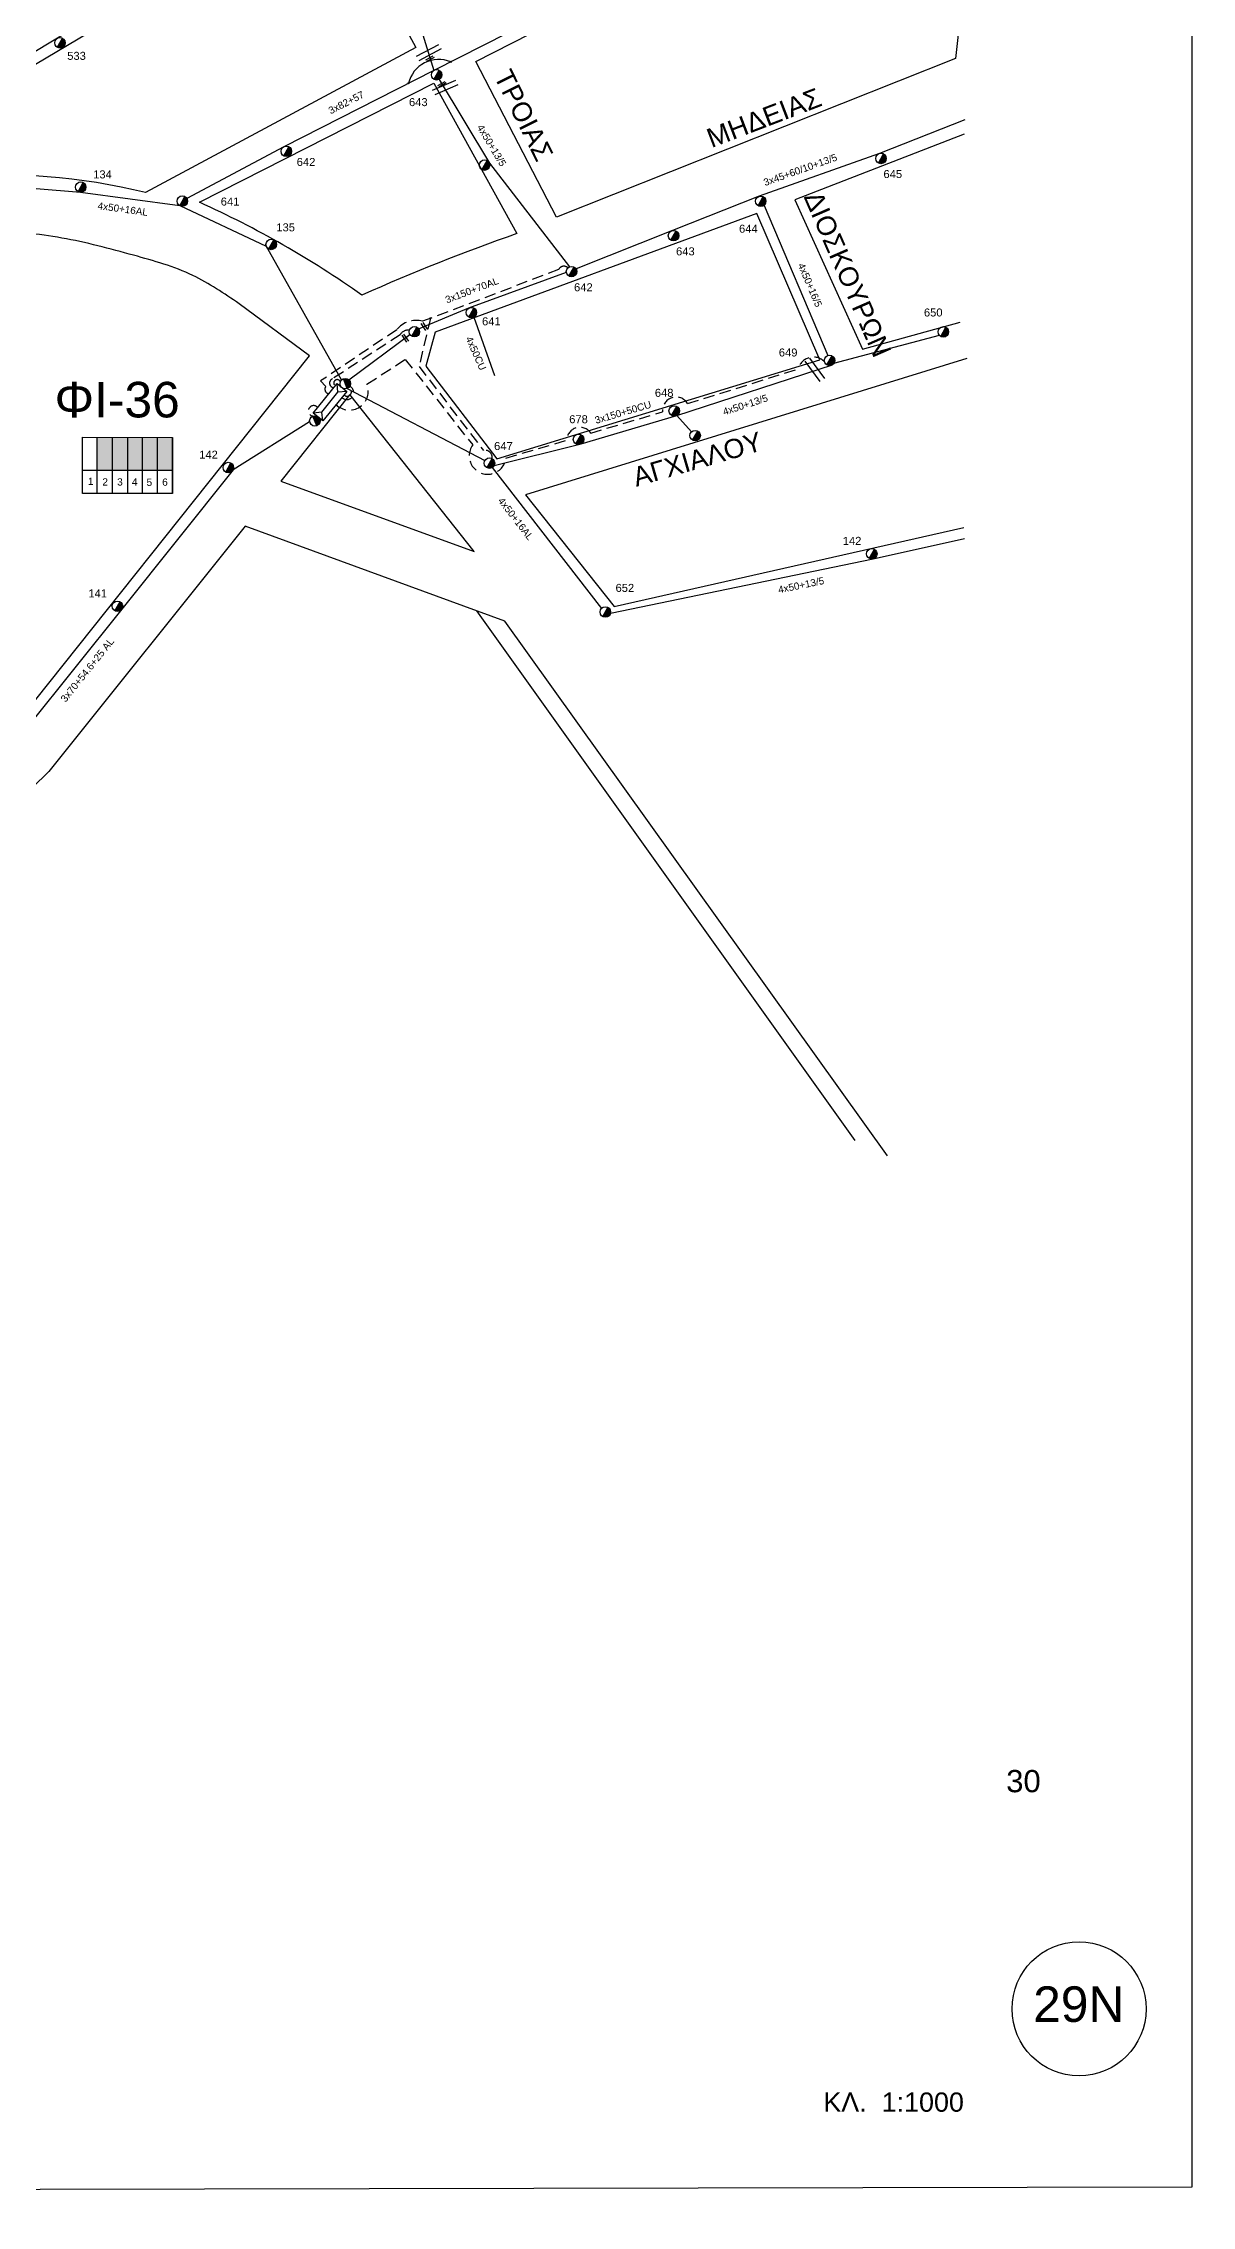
# Model space of a CAD drawing. Header units: millimetres. Extents: x 1421 to 7547, y 822 to 1863.
# Drawn here: x 7288.6 to 7547, y 822.2 to 1308.7 of the extents above; entities that cross this region are included whole.
import ezdxf
from ezdxf.enums import TextEntityAlignment as Align

# ---------------------------------------------------------------- set-up
doc = ezdxf.new("R2010")
doc.units = ezdxf.units.MM
doc.linetypes.add('DASHED', pattern=[19.05, 12.7, -6.35])
doc.layers.get('0').update_dxf_attribs({"lineweight": 30})
for name, color, linetype, lineweight in [('3x45+60_10+13_5', 7, 'Continuous', 30), ('3x82+57', 7, 'Continuous', 30), ('4x50+13_5', 7, 'Continuous', 30), ('4x50+16_5', 7, 'Continuous', 30), ('4x50AL', 7, 'Continuous', 30), ('4x50CU', 7, 'Continuous', 30), ('Pillar OTE', 7, 'Continuous', 30), ('TEXT_ΚΑΛΩΔΙΩΝ', 7, 'Continuous', 30), ('Άγνωστο εναέριο καλώδιο', 7, 'Continuous', 30), ('Γυμνά εναέρια ΧΤ και ΦΟΠ (3Φ)   4x50+16AL', 7, 'Continuous', 30), ('Καλώδια ΧΤ   3x150+50CU', 7, 'DASHED', 30), ('Καλώδια ΧΤ   3x150+70AL', 7, 'DASHED', 30), ('Μηχανική τομή', 7, 'Continuous', 30), ('Στύλος ΦΜ', 7, 'Continuous', 30), ('Στύλος ΦΜ @ 1', 7, 'Continuous', 30), ('Συνδέσεις', 7, 'Continuous', 30), ('Συνεστραμμένα ΧΤ   3x70+54.6+25 AL', 7, 'SYN_LINE', 30), ('Τομή', 7, 'Continuous', 30), ('Υποσταθμός εναέριος 2 στύλων', 7, 'Continuous', 30), ('Υποσταθμός πόλεως', 7, 'Continuous', 30), ('Υπόβαθρο ΔΕΗ', 7, 'Continuous', 30)]:
    doc.layers.add(name, color=color, linetype=linetype, lineweight=lineweight)
doc.styles.add('arial', font='arial.ttf')
doc.styles.get("Standard").update_dxf_attribs({"font": 'arial.ttf'})
doc.linetypes.add('SYN_LINE', pattern='A,0.5,-0.0001,["/\\/\\/\\/",Standard,S=0.1,R=0,X=0,Y=-0.05],-0.25', length=0.7501)

# ---------------------------------------------------------------- blocks, each defined once
blk = doc.blocks.new('ΥΠΑΡΧΩΝ ΤΣΙΜΕΝΤΕΝΙΟΣ ΣΤΥΛΟΣ')
at = {"layer": 'Στύλος ΦΜ'}
blk.add_hatch(color=7, dxfattribs=at).paths.add_polyline_path([(-1.3, -2.3, 0.574793), (2.6, 0, 0.268822), (1.3, 2.3)])
at = {"layer": 'Στύλος ΦΜ', "color": 7}
blk.add_line((-1.3, -2.3), (1.3, 2.3), dxfattribs=at)
blk.add_circle((0, 0), 2.62, dxfattribs=at)
at = {"layer": 'Στύλος ΦΜ', "flags": 4}
for tag, p in [('ΑΡΙΘΜΟΣ', (-4.7, 8.1)), ('ΤΥΠΟΣ', (-4.9, 3))]:
    blk.add_attdef(tag, p, '', height=4, dxfattribs=at)
blk = doc.blocks.new('ΥΠΟΣΤΑΘΜΟΣ ΕΝΑΕΡΙΟΣ ΕΠΙ 2 ΣΤΥΛΩΝ')
at = {"layer": 'Υποσταθμός εναέριος 2 στύλων', "linetype": 'Continuous', "lineweight": -3}
for points in [[(-11.97, -2.11, 0.574793), (-8.45, -0.07, 0.268822), (-9.64, 1.98)], [(9.68, -2.15, 0.574793), (13.19, -0.1, 0.268822), (12.01, 1.95)]]:
    blk.add_hatch(color=256, dxfattribs=at).paths.add_polyline_path(points)
for p, q in [((-11.97, -2.11), (-9.64, 1.98)), ((9.68, -2.15), (12.01, 1.95))]:
    blk.add_line(p, q, dxfattribs=at)
for centre in [(-10.81, -0.07), (10.84, -0.1)]:
    blk.add_circle(centre, 2.36, dxfattribs=at)
at = {"layer": 'Υποσταθμός πόλεως', "linetype": 'Continuous', "lineweight": -3, "ltscale": 40}
blk.add_lwpolyline([(-8.57, 2.82), (8.57, 2.82), (8.57, -2.82), (-8.57, -2.82)], close=True, dxfattribs=at)
for points in [[(-5.75, 0), (-8.57, 2.82)], [(-8.57, -2.82), (-5.75, 0)], [(-5.75, 0), (5.75, 0)], [(5.75, 0), (8.57, 2.82)], [(8.57, -2.82), (5.75, 0)]]:
    blk.add_lwpolyline(points, dxfattribs=at)
at = {"layer": 'Υποσταθμός εναέριος 2 στύλων', "ltscale": 40, "flags": 1}
for tag, p in [('ΜΕΤΑΣΧΗΜΑΤΙΣΜΟΣ', (14.09, 2.51)), ('ΙΣΧΥΣ', (14.07, -0.28)), ('ΑΡΙΘΜΟΣ', (14.19, -3))]:
    blk.add_attdef(tag, p, '', height=1.8, dxfattribs=at)
blk = doc.blocks.new('ΤΟΜΗ')
at = {"layer": 'Τομή', "lineweight": -3, "ltscale": 40}
for p, q in [((-11.4, 1.1), (11.4, 1.1)), ((11.4, -3.6), (-11.4, -3.6))]:
    blk.add_line(p, q, dxfattribs=at)
blk = doc.blocks.new('ΜΗΧΑΝΙΚΗ ΤΟΜΗ')
at = {"layer": 'Μηχανική τομή', "lineweight": -3, "ltscale": 40}
for p, q in [((-3.8, 1.2), (3.8, 1.2)), ((3.8, -0.4), (-3.8, -0.4))]:
    blk.add_line(p, q, dxfattribs=at)
blk = doc.blocks.new('_ΣΥΝΔΕΣΗ')
at = {"layer": 'Συνδέσεις', "linetype": 'SYN_LINE', "ltscale": 40}
blk.add_hatch(color=256, dxfattribs=at).paths.add_polyline_path([(0.5, 0, 1), (-0.5, 0, 1)])
at = {"layer": 'Συνδέσεις'}
blk.add_circle((0, 0), 0.5, dxfattribs=at)

msp = doc.modelspace()

# ---------------------------------------------------------------- hatches: boundary and pattern name
at = {"layer": 'Καλώδια ΧΤ   3x150+50CU', "linetype": 'DASHED', "lineweight": -3, "ltscale": 0.2}
h = msp.add_hatch(color=30, dxfattribs=at)
h.dxf.hatch_style = 1
h.paths.add_polyline_path([(7300.76, 1212.7), (7304.2, 1212.7), (7304.2, 1220.07), (7300.77, 1220.07)])
h = msp.add_hatch(color=5, dxfattribs=at)
h.dxf.hatch_style = 1
h.paths.add_polyline_path([(7304.2, 1212.7), (7307.64, 1212.7), (7307.64, 1220.06), (7304.2, 1220.07)])
h = msp.add_hatch(color=85, dxfattribs=at)
h.dxf.hatch_style = 1
h.paths.add_polyline_path([(7310.94, 1220.06), (7307.64, 1220.06), (7307.64, 1212.7), (7310.94, 1212.69)])
h = msp.add_hatch(color=2, dxfattribs=at)
h.dxf.hatch_style = 1
h.paths.add_polyline_path([(7314.33, 1212.69), (7314.33, 1220.06), (7310.94, 1220.06), (7310.94, 1212.69)])
h = msp.add_hatch(color=27, dxfattribs=at)
h.dxf.hatch_style = 1
h.paths.add_polyline_path([(7317.72, 1220.06), (7314.33, 1220.06), (7314.33, 1212.69), (7317.72, 1212.69)])

# ---------------------------------------------------------------- linework, layer by layer
at = {"linetype": 'Continuous', "lineweight": -3, "ltscale": 0.2}
msp.add_lwpolyline([(5474.15, 1851.64), (7546.99, 1855.83), (7546.99, 826.44), (5474.15, 822.25)], close=True, dxfattribs=at)
msp.add_circle((7521.64, 866.53), 15.08, dxfattribs=at)
at = {"layer": '3x45+60_10+13_5', "color": 2, "lineweight": -3, "ltscale": 0.2}
for points in [[(7495.95, 1291.49), (7476.72, 1283.92), (7449.69, 1274.3), (7430.15, 1266.57), (7408.49, 1257.93)], [(7373.08, 1244.5), (7384.4, 1249.17), (7406.3, 1257.21)], [(7357.4, 1232.97), (7371.12, 1243.2)]]:
    msp.add_lwpolyline(points, dxfattribs=at)
at = {"layer": '3x82+57', "color": 85, "lineweight": -3, "ltscale": 0.2}
msp.add_lwpolyline([(7457.55, 1344.68), (7442.79, 1336.1), (7425.03, 1327.2), (7404.13, 1316.63), (7376.48, 1302.6), (7342.74, 1285.43), (7320.94, 1273.8)], dxfattribs=at)
at = {"layer": '4x50+13_5', "color": 27, "lineweight": -3, "ltscale": 0.2}
for points in [[(7377.68, 1300.58), (7389, 1281.71), (7406.99, 1258.41)], [(7390.03, 1213.7), (7409.66, 1218.6), (7431.19, 1225), (7466.18, 1236.4)]]:
    msp.add_lwpolyline(points, dxfattribs=at)
at = {"layer": '4x50+13_5', "color": 5, "lineweight": -3, "ltscale": 0.2}
msp.add_lwpolyline([(7416.2, 1180.47), (7475.33, 1192.73), (7495.89, 1197.28)], dxfattribs=at)
at = {"layer": '4x50+16_5', "color": 30, "lineweight": -3, "ltscale": 0.2}
for points in [[(7450.77, 1272.25), (7465.14, 1238.49)], [(7466.49, 1236.71), (7490.21, 1243.04)]]:
    msp.add_lwpolyline(points, dxfattribs=at)
at = {"layer": '4x50AL', "color": 2, "lineweight": -3, "ltscale": 0.2}
msp.add_lwpolyline([(7353.89, 1345.02), (7367.16, 1332.8), (7376.48, 1302.6)], dxfattribs=at)
at = {"layer": '4x50CU', "color": 2, "linetype": 'SYN_LINE', "lineweight": -3, "ltscale": 15}
msp.add_lwpolyline([(7385.51, 1247.09), (7390.17, 1233.94)], dxfattribs=at)
at = {"layer": 'Pillar OTE', "lineweight": -3, "ltscale": 40}
for points in [[(7297.44, 1207.43), (7297.44, 1220.07), (7317.72, 1220.06), (7317.72, 1207.41), (7297.44, 1207.43)], [(7300.76, 1207.42), (7300.77, 1220.07)], [(7304.2, 1207.42), (7304.2, 1220.07)], [(7307.64, 1207.42), (7307.64, 1220.06)], [(7310.94, 1207.41), (7310.94, 1220.06)], [(7314.33, 1207.41), (7314.33, 1220.06)], [(7317.72, 1207.41), (7317.72, 1220.06)], [(7297.44, 1212.71), (7317.72, 1212.69)]]:
    msp.add_lwpolyline(points, dxfattribs=at)
at = {"layer": 'Άγνωστο εναέριο καλώδιο', "color": 7, "lineweight": -3, "ltscale": 0.2}
msp.add_line((7431.19, 1225), (7434.44, 1221.29), dxfattribs=at)
at = {"layer": 'Γυμνά εναέρια ΧΤ και ΦΟΠ (3Φ)   4x50+16AL', "color": 2, "lineweight": -3, "ltscale": 0.2}
msp.add_lwpolyline([(7351.74, 1345.32), (7326.05, 1330.09), (7309.75, 1320.49), (7291.86, 1309.87), (7259.53, 1290.41)], dxfattribs=at)
at = {"layer": 'Γυμνά εναέρια ΧΤ και ΦΟΠ (3Φ)   4x50+16AL', "color": 85, "lineweight": -3, "ltscale": 0.2}
msp.add_lwpolyline([(7266.09, 1277.79), (7296.99, 1275.19), (7319.34, 1272.18), (7338.79, 1263.06), (7355.7, 1232.94)], dxfattribs=at)
at = {"layer": 'Γυμνά εναέρια ΧΤ και ΦΟΠ (3Φ)   4x50+16AL', "color": 5, "lineweight": -3, "ltscale": 0.2}
for points in [[(7356.99, 1231.04), (7387.96, 1214.82)], [(7389.63, 1213.27), (7414.19, 1181.56)]]:
    msp.add_lwpolyline(points, dxfattribs=at)
at = {"layer": 'Καλώδια ΧΤ   3x150+50CU', "color": 27, "lineweight": -3, "ltscale": 0.2}
msp.add_lwpolyline([(7375.74, 1246.84), (7373.17, 1236.01), (7387.67, 1217.11, -0.539567), (7389.59, 1215.28)], format="xyb", dxfattribs=at)
at = {"layer": 'Καλώδια ΧΤ   3x150+50CU', "color": 30, "lineweight": -3, "ltscale": 0.2}
msp.add_lwpolyline([(7354.49, 1227.43, 0.810457), (7361.45, 1232.03), (7370.07, 1237.6), (7385.23, 1218.34, 1.287943), (7392.72, 1215.4), (7406.4, 1219.41, -0.732322), (7411.79, 1221.03), (7427.97, 1225.79, -0.798224), (7433.57, 1227.67), (7458.44, 1235.42, -0.583923), (7464.37, 1237.07)], format="xyb", dxfattribs=at)
at = {"layer": 'Καλώδια ΧΤ   3x150+50CU', "color": 85, "lineweight": -3, "ltscale": 0.2}
msp.add_arc((7354.75, 1232.27), 0.773, 22.0981, 233.3346, dxfattribs=at)
at = {"layer": 'Καλώδια ΧΤ   3x150+50CU', "color": 5, "lineweight": -3, "ltscale": 0.2}
msp.add_arc((7356.93, 1230.12), 1.55, 223.5713, 65.3285, dxfattribs=at)
at = {"layer": 'Καλώδια ΧΤ   3x150+50CU', "color": 2, "lineweight": -3, "ltscale": 0.2}
msp.add_arc((7356.97, 1230.3), 0.978, 224.062, 70.0415, dxfattribs=at)
at = {"layer": 'Καλώδια ΧΤ   3x150+50CU', "color": 27, "lineweight": -3, "ltscale": 0.2}
msp.add_arc((7349.45, 1226.02), 1.18, 40.9033, 262.6957, dxfattribs=at)
at = {"layer": 'Καλώδια ΧΤ   3x150+70AL', "color": 27, "lineweight": -3, "ltscale": 0.2}
msp.add_lwpolyline([(7406.67, 1258.2, 0.504697), (7404.55, 1257.79), (7373.97, 1246.17, 0.301662), (7368.14, 1244.26), (7351.03, 1232.74), (7352.2, 1231.53, 0.559469), (7352.84, 1229.86)], format="xyb", dxfattribs=at)
at = {"layer": 'Καλώδια ΧΤ   3x150+70AL', "color": 2, "lineweight": -3, "ltscale": 0.2}
msp.add_lwpolyline([(7370.98, 1244.12, 0.337102), (7368.92, 1243.13), (7353.68, 1233.23, 0.775949), (7353.96, 1231.24)], format="xyb", dxfattribs=at)
at = {"layer": 'Συνεστραμμένα ΧΤ   3x70+54.6+25 AL', "color": 27, "lineweight": -3, "ltscale": 20}
msp.add_lwpolyline([(7348.56, 1223.54), (7331.32, 1212.76), (7306.32, 1181.43), (7285.17, 1155.03), (7264.61, 1132.87)], dxfattribs=at)
at = {"layer": 'Υπόβαθρο ΔΕΗ', "lineweight": -3, "ltscale": 0.2}
for points in [[(7267.13, 1278.68), (7262.08, 1289.28), (7353.15, 1343.42), (7372.45, 1307.79), (7311.63, 1275.11)], [(7494.93, 1314.84), (7493.83, 1305.28), (7404.1, 1269.56), (7385.93, 1304.58), (7459.44, 1342.12), (7494.93, 1314.84)], [(7323.78, 1272.94), (7376.5, 1299.71), (7395.2, 1265.9)], [(7495.78, 1288.24), (7457.69, 1273.51), (7472.95, 1239.93), (7494.92, 1245.99)], [(7449.13, 1270.45), (7376.83, 1243.74), (7374.7, 1236.09), (7390.65, 1215.26), (7463.32, 1237.49), (7449.13, 1270.45)], [(7249.04, 1264.85), (7175.67, 1261.66), (7053.94, 1243.2), (7043.32, 1224.65), (7264.1, 1145.71), (7273.71, 1144.48), (7348.55, 1238.4)], [(7348.55, 1238.4), (7332.73, 1250.1)], [(7496.41, 1237.79), (7397.08, 1207.11), (7417.08, 1181.97), (7495.72, 1199.79)], [(7385.58, 1194.38), (7357.57, 1229.72), (7342.08, 1210.2), (7385.58, 1194.38)], [(7478.54, 1058.44), (7392.43, 1178.74), (7334.05, 1200.11), (7289.87, 1144.9), (7263.48, 1119.09), (7192.26, 1017.45), (7118.26, 890.33), (7158.19, 870.4), (7143.11, 841.57)], [(7386.1, 1181.05), (7471.18, 1061.85)]]:
    msp.add_lwpolyline(points, dxfattribs=at)
at = {"layer": 'Υπόβαθρο ΔΕΗ', "lineweight": -3}
msp.add_arc((7377.61, 1298.03), 7.03, 67.6733, 166.2187, dxfattribs=at)
at = {"layer": 'Υπόβαθρο ΔΕΗ', "lineweight": -3, "ltscale": 0.2}
for centre, radius, start, end in [((7278.44, 1140.23), 138.91, 76.1784, 94.6707), ((7232.04, 1070.03), 222.68, 54.824, 65.6713), ((7539.27, 852.33), 437.95, 109.2062, 114.1166)]:
    msp.add_arc(centre, radius, start, end, dxfattribs=at)
msp.add_spline([(7332.73, 1250.1), (7322.26, 1256.48), (7308.95, 1261.02), (7292.81, 1264.9), (7276.64, 1266.3), (7266.96, 1265.77), (7259.32, 1265.24), (7249.04, 1264.85)], degree=3, dxfattribs=at)

# ---------------------------------------------------------------- block references
at = {"layer": 'Μηχανική τομή', "lineweight": -3}
for p, xscale, yscale, zscale, rotation in [((7375.66, 1305.14), 0.2499999999999188, 0.2499999999999188, 0.2499999999999188, 28.48961670616309), ((7378.37, 1299.41), 0.2499999999999188, 0.2499999999999188, 0.2499999999999188, 28.48961670616309), ((7374.26, 1244.95), 0.249999999999919, 0.249999999999919, 0.249999999999919, 303.4214862213642), ((7369.99, 1242.31), 0.2499999999999189, 0.2499999999999189, 0.2499999999999189, 304.6407130408359)]:
    msp.add_blockref('ΜΗΧΑΝΙΚΗ ΤΟΜΗ', p, dxfattribs=dict(at, xscale=xscale, yscale=yscale, zscale=zscale, rotation=rotation))
at = {"layer": 'Στύλος ΦΜ @ 1', "lineweight": -3, "ltscale": 40}
ref = msp.add_blockref('ΥΠΑΡΧΩΝ ΤΣΙΜΕΝΤΕΝΙΟΣ ΣΤΥΛΟΣ', (7292.38, 1308.81), dxfattribs=dict(at, xscale=0.4499999999998181, yscale=0.4499999999998181, zscale=0.4499999999998181))
ref.add_attrib('ΤΥΠΟΣ', '533', (7294.02, 1304.98), dxfattribs={"layer": 'Στύλος ΦΜ', "height": 1.8, "flags": 4})
ref = msp.add_blockref('ΥΠΑΡΧΩΝ ΤΣΙΜΕΝΤΕΝΙΟΣ ΣΤΥΛΟΣ', (7377.11, 1301.61), dxfattribs=dict(at, xscale=0.4499999999998181, yscale=0.4499999999998181, zscale=0.4499999999998181))
ref.add_attrib('ΤΥΠΟΣ', '643', (7370.9, 1294.57), dxfattribs={"layer": 'Στύλος ΦΜ', "height": 1.8, "flags": 4})
ref = msp.add_blockref('ΥΠΑΡΧΩΝ ΤΣΙΜΕΝΤΕΝΙΟΣ ΣΤΥΛΟΣ', (7343.31, 1284.4), dxfattribs=dict(at, xscale=0.4499999999998181, yscale=0.4499999999998181, zscale=0.4499999999998181))
ref.add_attrib('ΤΥΠΟΣ', '642', (7345.65, 1281.11), dxfattribs={"layer": 'Στύλος ΦΜ', "height": 1.8, "flags": 4})
ref = msp.add_blockref('ΥΠΑΡΧΩΝ ΤΣΙΜΕΝΤΕΝΙΟΣ ΣΤΥΛΟΣ', (7297.06, 1276.36), dxfattribs=dict(at, xscale=0.4499999999998181, yscale=0.4499999999998181, zscale=0.4499999999998181))
ref.add_attrib('ΤΥΠΟΣ', '134', (7299.86, 1278.31), dxfattribs={"layer": 'Στύλος ΦΜ', "height": 1.8, "flags": 4})
at = {"layer": 'Στύλος ΦΜ @ 1', "lineweight": -3, "ltscale": 40, "xscale": 0.4499999999998181, "yscale": 0.4499999999998181, "zscale": 0.4499999999998181}
for p in [(7387.89, 1281.3), (7372.12, 1243.82), (7435.27, 1220.45)]:
    msp.add_blockref('ΥΠΑΡΧΩΝ ΤΣΙΜΕΝΤΕΝΙΟΣ ΣΤΥΛΟΣ', p, dxfattribs=at)
at = {"layer": 'Στύλος ΦΜ @ 1', "lineweight": -3, "ltscale": 40}
ref = msp.add_blockref('ΥΠΑΡΧΩΝ ΤΣΙΜΕΝΤΕΝΙΟΣ ΣΤΥΛΟΣ', (7477.08, 1282.8), dxfattribs=dict(at, xscale=0.4499999999998181, yscale=0.4499999999998181, zscale=0.4499999999998181))
ref.add_attrib('ΤΥΠΟΣ', '645', (7477.64, 1278.39), dxfattribs={"layer": 'Στύλος ΦΜ', "height": 1.8, "flags": 4})
ref = msp.add_blockref('ΥΠΑΡΧΩΝ ΤΣΙΜΕΝΤΕΝΙΟΣ ΣΤΥΛΟΣ', (7319.92, 1273.21), dxfattribs=dict(at, xscale=0.4499999999998181, yscale=0.4499999999998181, zscale=0.4499999999998181))
ref.add_attrib('ΤΥΠΟΣ', '641', (7328.56, 1272.2), dxfattribs={"layer": 'Στύλος ΦΜ', "height": 1.8, "flags": 4})
ref = msp.add_blockref('ΥΠΑΡΧΩΝ ΤΣΙΜΕΝΤΕΝΙΟΣ ΣΤΥΛΟΣ', (7450.03, 1273.17), dxfattribs=dict(at, xscale=0.4499999999998181, yscale=0.4499999999998181, zscale=0.4499999999998181))
ref.add_attrib('ΤΥΠΟΣ', '644', (7445.15, 1266.1), dxfattribs={"layer": 'Στύλος ΦΜ', "height": 1.8, "flags": 4})
ref = msp.add_blockref('ΥΠΑΡΧΩΝ ΤΣΙΜΕΝΤΕΝΙΟΣ ΣΤΥΛΟΣ', (7339.91, 1263.45), dxfattribs=dict(at, xscale=0.4499999999998181, yscale=0.4499999999998181, zscale=0.4499999999998181))
ref.add_attrib('ΤΥΠΟΣ', '135', (7341.06, 1266.4), dxfattribs={"layer": 'Στύλος ΦΜ', "height": 1.8, "flags": 4})
ref = msp.add_blockref('ΥΠΑΡΧΩΝ ΤΣΙΜΕΝΤΕΝΙΟΣ ΣΤΥΛΟΣ', (7430.42, 1265.42), dxfattribs=dict(at, xscale=0.4499999999998181, yscale=0.4499999999998181, zscale=0.4499999999998181))
ref.add_attrib('ΤΥΠΟΣ', '643', (7430.98, 1261), dxfattribs={"layer": 'Στύλος ΦΜ', "height": 1.8, "flags": 4})
ref = msp.add_blockref('ΥΠΑΡΧΩΝ ΤΣΙΜΕΝΤΕΝΙΟΣ ΣΤΥΛΟΣ', (7407.47, 1257.34), dxfattribs=dict(at, xscale=0.4499999999998181, yscale=0.4499999999998181, zscale=0.4499999999998181))
ref.add_attrib('ΤΥΠΟΣ', '642', (7408.04, 1252.92), dxfattribs={"layer": 'Στύλος ΦΜ', "height": 1.8, "flags": 4})
ref = msp.add_blockref('ΥΠΑΡΧΩΝ ΤΣΙΜΕΝΤΕΝΙΟΣ ΣΤΥΛΟΣ', (7384.94, 1248.12), dxfattribs=dict(at, xscale=0.4499999999998181, yscale=0.4499999999998181, zscale=0.4499999999998181))
ref.add_attrib('ΤΥΠΟΣ', '641', (7387.34, 1245.26), dxfattribs={"layer": 'Στύλος ΦΜ', "height": 1.8, "flags": 4})
ref = msp.add_blockref('ΥΠΑΡΧΩΝ ΤΣΙΜΕΝΤΕΝΙΟΣ ΣΤΥΛΟΣ', (7491.11, 1243.79), dxfattribs=dict(at, xscale=0.4499999999998181, yscale=0.4499999999998181, zscale=0.4499999999998181))
ref.add_attrib('ΤΥΠΟΣ', '650', (7486.74, 1247.25), dxfattribs={"layer": 'Στύλος ΦΜ', "height": 1.8, "flags": 4})
ref = msp.add_blockref('ΥΠΑΡΧΩΝ ΤΣΙΜΕΝΤΕΝΙΟΣ ΣΤΥΛΟΣ', (7465.51, 1237.37), dxfattribs=dict(at, xscale=0.4499999999998181, yscale=0.4499999999998181, zscale=0.4499999999998181))
ref.add_attrib('ΤΥΠΟΣ', '649', (7454.1, 1238.25), dxfattribs={"layer": 'Στύλος ΦΜ', "height": 1.8, "flags": 4})
ref = msp.add_blockref('ΥΠΑΡΧΩΝ ΤΣΙΜΕΝΤΕΝΙΟΣ ΣΤΥΛΟΣ', (7430.56, 1226), dxfattribs=dict(at, xscale=0.4499999999998181, yscale=0.4499999999998181, zscale=0.4499999999998181))
ref.add_attrib('ΤΥΠΟΣ', '648', (7426.21, 1229.18), dxfattribs={"layer": 'Στύλος ΦΜ', "height": 1.8, "flags": 4})
ref = msp.add_blockref('ΥΠΑΡΧΩΝ ΤΣΙΜΕΝΤΕΝΙΟΣ ΣΤΥΛΟΣ', (7409.05, 1219.61), dxfattribs=dict(at, xscale=0.4499999999998181, yscale=0.4499999999998181, zscale=0.4499999999998181))
ref.add_attrib('ΤΥΠΟΣ', '678', (7406.94, 1223.23), dxfattribs={"layer": 'Στύλος ΦΜ', "height": 1.8, "flags": 4})
ref = msp.add_blockref('ΥΠΑΡΧΩΝ ΤΣΙΜΕΝΤΕΝΙΟΣ ΣΤΥΛΟΣ', (7330.26, 1213.26), dxfattribs=dict(at, xscale=0.4499999999998181, yscale=0.4499999999998181, zscale=0.4499999999998181))
ref.add_attrib('ΤΥΠΟΣ', '142', (7323.71, 1215.26), dxfattribs={"layer": 'Στύλος ΦΜ', "height": 1.8, "flags": 4})
ref = msp.add_blockref('ΥΠΑΡΧΩΝ ΤΣΙΜΕΝΤΕΝΙΟΣ ΣΤΥΛΟΣ', (7389, 1214.26), dxfattribs=dict(at, xscale=0.4499999999998181, yscale=0.4499999999998181, zscale=0.4499999999998181))
ref.add_attrib('ΤΥΠΟΣ', '647', (7390.05, 1217.2), dxfattribs={"layer": 'Στύλος ΦΜ', "height": 1.8, "flags": 4})
ref = msp.add_blockref('ΥΠΑΡΧΩΝ ΤΣΙΜΕΝΤΕΝΙΟΣ ΣΤΥΛΟΣ', (7475.02, 1193.86), dxfattribs=dict(at, xscale=0.4499999999998181, yscale=0.4499999999998181, zscale=0.4499999999998181))
ref.add_attrib('ΤΥΠΟΣ', '142', (7468.48, 1195.87), dxfattribs={"layer": 'Στύλος ΦΜ', "height": 1.8, "flags": 4})
ref = msp.add_blockref('ΥΠΑΡΧΩΝ ΤΣΙΜΕΝΤΕΝΙΟΣ ΣΤΥΛΟΣ', (7415.07, 1180.77), dxfattribs=dict(at, xscale=0.4499999999998181, yscale=0.4499999999998181, zscale=0.4499999999998181))
ref.add_attrib('ΤΥΠΟΣ', '652', (7417.37, 1185.29), dxfattribs={"layer": 'Στύλος ΦΜ', "height": 1.8, "flags": 4})
ref = msp.add_blockref('ΥΠΑΡΧΩΝ ΤΣΙΜΕΝΤΕΝΙΟΣ ΣΤΥΛΟΣ', (7305.32, 1182.06), dxfattribs=dict(at, xscale=0.4499999999998181, yscale=0.4499999999998181, zscale=0.4499999999998181))
ref.add_attrib('ΤΥΠΟΣ', '141', (7298.78, 1184.06), dxfattribs={"layer": 'Στύλος ΦΜ', "height": 1.8, "flags": 4})
at = {"layer": 'Συνδέσεις', "lineweight": -3, "xscale": 0.25, "yscale": 0.25, "zscale": 0.25}
for p in [(7380.28, 1304.53), (7370.78, 1299.71), (7375.74, 1246.85)]:
    msp.add_blockref('_ΣΥΝΔΕΣΗ', p, dxfattribs=at)
at = {"layer": 'Τομή', "lineweight": -3, "xscale": 0.2499999999998871, "yscale": 0.2499999999998871, "zscale": 0.2499999999998871}
for p, rotation in [((7375.51, 1306.35), 207.5860689675625), ((7379.2, 1298.46), 203.4797095630575), ((7462.45, 1235.42), 306.0217863658677)]:
    msp.add_blockref('ΤΟΜΗ', p, dxfattribs=dict(at, rotation=rotation))
at = {"layer": 'Υποσταθμός εναέριος 2 στύλων', "lineweight": -3, "xscale": 0.4999999999999998, "yscale": 0.4999999999999998, "zscale": 0.4999999999999998, "rotation": 50.83987735911174}
msp.add_blockref('ΥΠΟΣΤΑΘΜΟΣ ΕΝΑΕΡΙΟΣ ΕΠΙ 2 ΣΤΥΛΩΝ', (7353.11, 1227.96), dxfattribs=at)

# ---------------------------------------------------------------- texts
at = {"linetype": 'Continuous', "lineweight": -3, "ltscale": 0.2}
for s, height, p in [('30', 5, (7505.25, 915.27)), ('29N', 8, (7511.32, 863.6))]:
    msp.add_text(s, height=height, dxfattribs=at).set_placement(p)
at = {"lineweight": -3, "ltscale": 40, "char_height": 4, "width": 28.7697, "attachment_point": 1, "style": 'arial'}
for s, insert, rotation in [('{\\H1.083x;ΤΡΟΙΑΣ}', (7393.81, 1303.28), 296.4405), ('{\\H1.083x;ΜΗΔΕΙΑΣ}', (7437.4, 1289.16), 20.9703), ('{\\H1.083x;ΔΙΟΣΚΟΥΡΩΝ}', (7463.6, 1275.93), 293.5805), ('{\\H1.083x;ΑΓΧΙΑΛΟΥ}', (7420.82, 1213.08), 16.1825)]:
    msp.add_mtext(s, dxfattribs=dict(at, insert=insert, rotation=rotation))
at = {"lineweight": -3, "ltscale": 30, "char_height": 1.63, "width": 11.2573, "attachment_point": 1}
for s, insert in [('1', (7298.68, 1210.99)), ('2', (7301.92, 1210.85)), ('3', (7305.25, 1210.85)), ('4', (7308.56, 1210.85)), ('5', (7311.86, 1210.77)), ('6', (7315.38, 1210.8))]:
    msp.add_mtext(s, dxfattribs=dict(at, insert=insert))
at = {"lineweight": -3, "ltscale": 40, "insert": (7464.11, 847.73), "char_height": 4, "width": 51.2353, "attachment_point": 1, "style": 'arial'}
msp.add_mtext('{\\H1.083x;ΚΛ.  1:1000}', dxfattribs=at)
at = {"layer": 'TEXT_ΚΑΛΩΔΙΩΝ', "lineweight": -3, "ltscale": 0.2}
for s, rotation, p in [('3x82+57', 26.9737, (7356.78, 1295.38)), ('4x50+13/5', 300.9506, (7389.51, 1285.72)), ('3x45+60/10+13/5', 19.6057, (7458.93, 1280.24)), ('4x50+16AL', 352.1329, (7306.53, 1271.43)), ('3x150+70AL', 20.795, (7385.05, 1253.16)), ('4x50+16/5', 293.06, (7461.12, 1254.32)), ('4x50CU', 294.0333, (7385.97, 1238.96)), ('3x150+50CU', 16.3916, (7419.05, 1225.7)), ('4x50+13/5', 18.0411, (7446.56, 1227.38)), ('4x50+16AL', 307.7634, (7394.92, 1201.75)), ('4x50+13/5', 11.7145, (7459.11, 1186.81)), ('3x70+54.6+25 AL', 51.3093, (7298.54, 1167.72))]:
    msp.add_text(s, height=1.6, rotation=rotation, dxfattribs=at).set_placement(p, align=Align.MIDDLE_CENTER)
at = {"layer": 'Υπόβαθρο ΔΕΗ', "lineweight": -3, "insert": (7291.16, 1232.54), "char_height": 8, "attachment_point": 1}
msp.add_mtext_dynamic_manual_height_columns('ΦΙ-36', width=30.8332, gutter_width=12.5, heights=[0], dxfattribs=at)

doc.saveas('drawing.dxf')
